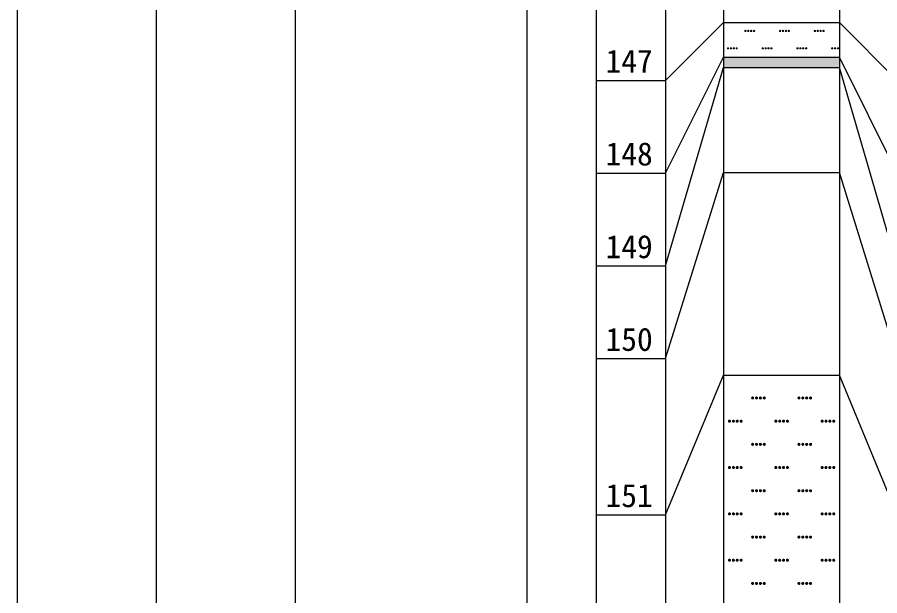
# Model space of a CAD drawing. Header units: inches. Extents: x -27 to 109, y -598 to 26.
# Drawn here: x 5.88 to 20.78, y -527.52 to -517.54 of the extents above; entities that cross this region are included whole.
import ezdxf

# ---------------------------------------------------------------- set-up
doc = ezdxf.new("R2010")
doc.units = ezdxf.units.IN
doc.header["$MEASUREMENT"] = 0
doc.layers.get('0').update_dxf_attribs({"lineweight": 0})
doc.styles.add('宋体', font='')
doc.styles.get('宋体').set_extended_font_data('宋体')

# ---------------------------------------------------------------- blocks, each defined once
blk = doc.blocks.new('lr_block_121')
at = {"true_color": 0x000000}
for points in [[(18.478267, -517.77665), (18.478967, -517.77145), (18.478267, -517.76625), (18.476267, -517.76145), (18.473067, -517.75735), (18.468967, -517.75415), (18.464167, -517.75215), (18.458967, -517.75145), (18.453767, -517.75215), (18.448967, -517.75415), (18.444867, -517.75735), (18.441667, -517.76145), (18.439667, -517.76625), (18.438967, -517.77145), (18.439667, -517.77665), (18.441667, -517.78145), (18.444867, -517.78555), (18.448967, -517.78875), (18.453767, -517.79075), (18.458967, -517.79145), (18.464167, -517.79075), (18.468967, -517.78875), (18.473067, -517.78555), (18.476267, -517.78145)], [(18.528267, -517.77665), (18.528967, -517.77145), (18.528267, -517.76625), (18.526267, -517.76145), (18.523067, -517.75735), (18.518967, -517.75415), (18.514167, -517.75215), (18.508967, -517.75145), (18.503767, -517.75215), (18.498967, -517.75415), (18.494867, -517.75735), (18.491667, -517.76145), (18.489667, -517.76625), (18.488967, -517.77145), (18.489667, -517.77665), (18.491667, -517.78145), (18.494867, -517.78555), (18.498967, -517.78875), (18.503767, -517.79075), (18.508967, -517.79145), (18.514167, -517.79075), (18.518967, -517.78875), (18.523067, -517.78555), (18.526267, -517.78145)], [(18.578267, -517.77665), (18.578967, -517.77145), (18.578267, -517.76625), (18.576267, -517.76145), (18.573067, -517.75735), (18.568967, -517.75415), (18.564167, -517.75215), (18.558967, -517.75145), (18.553767, -517.75215), (18.548967, -517.75415), (18.544867, -517.75735), (18.541667, -517.76145), (18.539667, -517.76625), (18.538967, -517.77145), (18.539667, -517.77665), (18.541667, -517.78145), (18.544867, -517.78555), (18.548967, -517.78875), (18.553767, -517.79075), (18.558967, -517.79145), (18.564167, -517.79075), (18.568967, -517.78875), (18.573067, -517.78555), (18.576267, -517.78145)], [(18.628267, -517.77665), (18.628967, -517.77145), (18.628267, -517.76625), (18.626267, -517.76145), (18.623067, -517.75735), (18.618967, -517.75415), (18.614167, -517.75215), (18.608967, -517.75145), (18.603767, -517.75215), (18.598967, -517.75415), (18.594867, -517.75735), (18.591667, -517.76145), (18.589667, -517.76625), (18.588967, -517.77145), (18.589667, -517.77665), (18.591667, -517.78145), (18.594867, -517.78555), (18.598967, -517.78875), (18.603767, -517.79075), (18.608967, -517.79145), (18.614167, -517.79075), (18.618967, -517.78875), (18.623067, -517.78555), (18.626267, -517.78145)], [(19.078267, -517.77665), (19.078967, -517.77145), (19.078267, -517.76625), (19.076267, -517.76145), (19.073067, -517.75735), (19.068967, -517.75415), (19.064167, -517.75215), (19.058967, -517.75145), (19.053767, -517.75215), (19.048967, -517.75415), (19.044867, -517.75735), (19.041667, -517.76145), (19.039667, -517.76625), (19.038967, -517.77145), (19.039667, -517.77665), (19.041667, -517.78145), (19.044867, -517.78555), (19.048967, -517.78875), (19.053767, -517.79075), (19.058967, -517.79145), (19.064167, -517.79075), (19.068967, -517.78875), (19.073067, -517.78555), (19.076267, -517.78145)], [(19.128267, -517.77665), (19.128967, -517.77145), (19.128267, -517.76625), (19.126267, -517.76145), (19.123067, -517.75735), (19.118967, -517.75415), (19.114167, -517.75215), (19.108967, -517.75145), (19.103767, -517.75215), (19.098967, -517.75415), (19.094867, -517.75735), (19.091667, -517.76145), (19.089667, -517.76625), (19.088967, -517.77145), (19.089667, -517.77665), (19.091667, -517.78145), (19.094867, -517.78555), (19.098967, -517.78875), (19.103767, -517.79075), (19.108967, -517.79145), (19.114167, -517.79075), (19.118967, -517.78875), (19.123067, -517.78555), (19.126267, -517.78145)], [(19.178267, -517.77665), (19.178967, -517.77145), (19.178267, -517.76625), (19.176267, -517.76145), (19.173067, -517.75735), (19.168967, -517.75415), (19.164167, -517.75215), (19.158967, -517.75145), (19.153767, -517.75215), (19.148967, -517.75415), (19.144867, -517.75735), (19.141667, -517.76145), (19.139667, -517.76625), (19.138967, -517.77145), (19.139667, -517.77665), (19.141667, -517.78145), (19.144867, -517.78555), (19.148967, -517.78875), (19.153767, -517.79075), (19.158967, -517.79145), (19.164167, -517.79075), (19.168967, -517.78875), (19.173067, -517.78555), (19.176267, -517.78145)], [(19.228267, -517.77665), (19.228967, -517.77145), (19.228267, -517.76625), (19.226267, -517.76145), (19.223067, -517.75735), (19.218967, -517.75415), (19.214167, -517.75215), (19.208967, -517.75145), (19.203767, -517.75215), (19.198967, -517.75415), (19.194867, -517.75735), (19.191667, -517.76145), (19.189667, -517.76625), (19.188967, -517.77145), (19.189667, -517.77665), (19.191667, -517.78145), (19.194867, -517.78555), (19.198967, -517.78875), (19.203767, -517.79075), (19.208967, -517.79145), (19.214167, -517.79075), (19.218967, -517.78875), (19.223067, -517.78555), (19.226267, -517.78145)], [(19.678267, -517.77665), (19.678967, -517.77145), (19.678267, -517.76625), (19.676267, -517.76145), (19.673067, -517.75735), (19.668967, -517.75415), (19.664167, -517.75215), (19.658967, -517.75145), (19.653767, -517.75215), (19.648967, -517.75415), (19.644867, -517.75735), (19.641667, -517.76145), (19.639667, -517.76625), (19.638967, -517.77145), (19.639667, -517.77665), (19.641667, -517.78145), (19.644867, -517.78555), (19.648967, -517.78875), (19.653767, -517.79075), (19.658967, -517.79145), (19.664167, -517.79075), (19.668967, -517.78875), (19.673067, -517.78555), (19.676267, -517.78145)], [(19.728267, -517.77665), (19.728967, -517.77145), (19.728267, -517.76625), (19.726267, -517.76145), (19.723067, -517.75735), (19.718967, -517.75415), (19.714167, -517.75215), (19.708967, -517.75145), (19.703767, -517.75215), (19.698967, -517.75415), (19.694867, -517.75735), (19.691667, -517.76145), (19.689667, -517.76625), (19.688967, -517.77145), (19.689667, -517.77665), (19.691667, -517.78145), (19.694867, -517.78555), (19.698967, -517.78875), (19.703767, -517.79075), (19.708967, -517.79145), (19.714167, -517.79075), (19.718967, -517.78875), (19.723067, -517.78555), (19.726267, -517.78145)], [(19.778267, -517.77665), (19.778967, -517.77145), (19.778267, -517.76625), (19.776267, -517.76145), (19.773067, -517.75735), (19.768967, -517.75415), (19.764167, -517.75215), (19.758967, -517.75145), (19.753767, -517.75215), (19.748967, -517.75415), (19.744867, -517.75735), (19.741667, -517.76145), (19.739667, -517.76625), (19.738967, -517.77145), (19.739667, -517.77665), (19.741667, -517.78145), (19.744867, -517.78555), (19.748967, -517.78875), (19.753767, -517.79075), (19.758967, -517.79145), (19.764167, -517.79075), (19.768967, -517.78875), (19.773067, -517.78555), (19.776267, -517.78145)], [(19.828267, -517.77665), (19.828967, -517.77145), (19.828267, -517.76625), (19.826267, -517.76145), (19.823067, -517.75735), (19.818967, -517.75415), (19.814167, -517.75215), (19.808967, -517.75145), (19.803767, -517.75215), (19.798967, -517.75415), (19.794867, -517.75735), (19.791667, -517.76145), (19.789667, -517.76625), (19.788967, -517.77145), (19.789667, -517.77665), (19.791667, -517.78145), (19.794867, -517.78555), (19.798967, -517.78875), (19.803767, -517.79075), (19.808967, -517.79145), (19.814167, -517.79075), (19.818967, -517.78875), (19.823067, -517.78555), (19.826267, -517.78145)], [(18.178267, -518.07665), (18.178967, -518.07145), (18.178267, -518.06625), (18.176267, -518.06145), (18.173067, -518.05735), (18.168967, -518.05415), (18.164167, -518.05215), (18.158967, -518.05145), (18.153767, -518.05215), (18.148967, -518.05415), (18.144867, -518.05735), (18.141667, -518.06145), (18.139667, -518.06625), (18.138967, -518.07145), (18.139667, -518.07665), (18.141667, -518.08145), (18.144867, -518.08555), (18.148967, -518.08875), (18.153767, -518.09075), (18.158967, -518.09145), (18.164167, -518.09075), (18.168967, -518.08875), (18.173067, -518.08555), (18.176267, -518.08145)], [(18.228267, -518.07665), (18.228967, -518.07145), (18.228267, -518.06625), (18.226267, -518.06145), (18.223067, -518.05735), (18.218967, -518.05415), (18.214167, -518.05215), (18.208967, -518.05145), (18.203767, -518.05215), (18.198967, -518.05415), (18.194867, -518.05735), (18.191667, -518.06145), (18.189667, -518.06625), (18.188967, -518.07145), (18.189667, -518.07665), (18.191667, -518.08145), (18.194867, -518.08555), (18.198967, -518.08875), (18.203767, -518.09075), (18.208967, -518.09145), (18.214167, -518.09075), (18.218967, -518.08875), (18.223067, -518.08555), (18.226267, -518.08145)], [(18.278267, -518.07665), (18.278967, -518.07145), (18.278267, -518.06625), (18.276267, -518.06145), (18.273067, -518.05735), (18.268967, -518.05415), (18.264167, -518.05215), (18.258967, -518.05145), (18.253767, -518.05215), (18.248967, -518.05415), (18.244867, -518.05735), (18.241667, -518.06145), (18.239667, -518.06625), (18.238967, -518.07145), (18.239667, -518.07665), (18.241667, -518.08145), (18.244867, -518.08555), (18.248967, -518.08875), (18.253767, -518.09075), (18.258967, -518.09145), (18.264167, -518.09075), (18.268967, -518.08875), (18.273067, -518.08555), (18.276267, -518.08145)], [(18.328267, -518.07665), (18.328967, -518.07145), (18.328267, -518.06625), (18.326267, -518.06145), (18.323067, -518.05735), (18.318967, -518.05415), (18.314167, -518.05215), (18.308967, -518.05145), (18.303767, -518.05215), (18.298967, -518.05415), (18.294867, -518.05735), (18.291667, -518.06145), (18.289667, -518.06625), (18.288967, -518.07145), (18.289667, -518.07665), (18.291667, -518.08145), (18.294867, -518.08555), (18.298967, -518.08875), (18.303767, -518.09075), (18.308967, -518.09145), (18.314167, -518.09075), (18.318967, -518.08875), (18.323067, -518.08555), (18.326267, -518.08145)], [(18.778267, -518.07665), (18.778967, -518.07145), (18.778267, -518.06625), (18.776267, -518.06145), (18.773067, -518.05735), (18.768967, -518.05415), (18.764167, -518.05215), (18.758967, -518.05145), (18.753767, -518.05215), (18.748967, -518.05415), (18.744867, -518.05735), (18.741667, -518.06145), (18.739667, -518.06625), (18.738967, -518.07145), (18.739667, -518.07665), (18.741667, -518.08145), (18.744867, -518.08555), (18.748967, -518.08875), (18.753767, -518.09075), (18.758967, -518.09145), (18.764167, -518.09075), (18.768967, -518.08875), (18.773067, -518.08555), (18.776267, -518.08145)], [(18.828267, -518.07665), (18.828967, -518.07145), (18.828267, -518.06625), (18.826267, -518.06145), (18.823067, -518.05735), (18.818967, -518.05415), (18.814167, -518.05215), (18.808967, -518.05145), (18.803767, -518.05215), (18.798967, -518.05415), (18.794867, -518.05735), (18.791667, -518.06145), (18.789667, -518.06625), (18.788967, -518.07145), (18.789667, -518.07665), (18.791667, -518.08145), (18.794867, -518.08555), (18.798967, -518.08875), (18.803767, -518.09075), (18.808967, -518.09145), (18.814167, -518.09075), (18.818967, -518.08875), (18.823067, -518.08555), (18.826267, -518.08145)], [(18.878267, -518.07665), (18.878967, -518.07145), (18.878267, -518.06625), (18.876267, -518.06145), (18.873067, -518.05735), (18.868967, -518.05415), (18.864167, -518.05215), (18.858967, -518.05145), (18.853767, -518.05215), (18.848967, -518.05415), (18.844867, -518.05735), (18.841667, -518.06145), (18.839667, -518.06625), (18.838967, -518.07145), (18.839667, -518.07665), (18.841667, -518.08145), (18.844867, -518.08555), (18.848967, -518.08875), (18.853767, -518.09075), (18.858967, -518.09145), (18.864167, -518.09075), (18.868967, -518.08875), (18.873067, -518.08555), (18.876267, -518.08145)], [(18.928267, -518.07665), (18.928967, -518.07145), (18.928267, -518.06625), (18.926267, -518.06145), (18.923067, -518.05735), (18.918967, -518.05415), (18.914167, -518.05215), (18.908967, -518.05145), (18.903767, -518.05215), (18.898967, -518.05415), (18.894867, -518.05735), (18.891667, -518.06145), (18.889667, -518.06625), (18.888967, -518.07145), (18.889667, -518.07665), (18.891667, -518.08145), (18.894867, -518.08555), (18.898967, -518.08875), (18.903767, -518.09075), (18.908967, -518.09145), (18.914167, -518.09075), (18.918967, -518.08875), (18.923067, -518.08555), (18.926267, -518.08145)], [(19.378267, -518.07665), (19.378967, -518.07145), (19.378267, -518.06625), (19.376267, -518.06145), (19.373067, -518.05735), (19.368967, -518.05415), (19.364167, -518.05215), (19.358967, -518.05145), (19.353767, -518.05215), (19.348967, -518.05415), (19.344867, -518.05735), (19.341667, -518.06145), (19.339667, -518.06625), (19.338967, -518.07145), (19.339667, -518.07665), (19.341667, -518.08145), (19.344867, -518.08555), (19.348967, -518.08875), (19.353767, -518.09075), (19.358967, -518.09145), (19.364167, -518.09075), (19.368967, -518.08875), (19.373067, -518.08555), (19.376267, -518.08145)], [(19.428267, -518.07665), (19.428967, -518.07145), (19.428267, -518.06625), (19.426267, -518.06145), (19.423067, -518.05735), (19.418967, -518.05415), (19.414167, -518.05215), (19.408967, -518.05145), (19.403767, -518.05215), (19.398967, -518.05415), (19.394867, -518.05735), (19.391667, -518.06145), (19.389667, -518.06625), (19.388967, -518.07145), (19.389667, -518.07665), (19.391667, -518.08145), (19.394867, -518.08555), (19.398967, -518.08875), (19.403767, -518.09075), (19.408967, -518.09145), (19.414167, -518.09075), (19.418967, -518.08875), (19.423067, -518.08555), (19.426267, -518.08145)], [(19.478267, -518.07665), (19.478967, -518.07145), (19.478267, -518.06625), (19.476267, -518.06145), (19.473067, -518.05735), (19.468967, -518.05415), (19.464167, -518.05215), (19.458967, -518.05145), (19.453767, -518.05215), (19.448967, -518.05415), (19.444867, -518.05735), (19.441667, -518.06145), (19.439667, -518.06625), (19.438967, -518.07145), (19.439667, -518.07665), (19.441667, -518.08145), (19.444867, -518.08555), (19.448967, -518.08875), (19.453767, -518.09075), (19.458967, -518.09145), (19.464167, -518.09075), (19.468967, -518.08875), (19.473067, -518.08555), (19.476267, -518.08145)], [(19.528267, -518.07665), (19.528967, -518.07145), (19.528267, -518.06625), (19.526267, -518.06145), (19.523067, -518.05735), (19.518967, -518.05415), (19.514167, -518.05215), (19.508967, -518.05145), (19.503767, -518.05215), (19.498967, -518.05415), (19.494867, -518.05735), (19.491667, -518.06145), (19.489667, -518.06625), (19.488967, -518.07145), (19.489667, -518.07665), (19.491667, -518.08145), (19.494867, -518.08555), (19.498967, -518.08875), (19.503767, -518.09075), (19.508967, -518.09145), (19.514167, -518.09075), (19.518967, -518.08875), (19.523067, -518.08555), (19.526267, -518.08145)], [(19.978267, -518.07665), (19.978967, -518.07145), (19.978267, -518.06625), (19.976267, -518.06145), (19.973067, -518.05735), (19.968967, -518.05415), (19.964167, -518.05215), (19.958967, -518.05145), (19.953767, -518.05215), (19.948967, -518.05415), (19.944867, -518.05735), (19.941667, -518.06145), (19.939667, -518.06625), (19.938967, -518.07145), (19.939667, -518.07665), (19.941667, -518.08145), (19.944867, -518.08555), (19.948967, -518.08875), (19.953767, -518.09075), (19.958967, -518.09145), (19.964167, -518.09075), (19.968967, -518.08875), (19.973067, -518.08555), (19.976267, -518.08145)], [(20.028267, -518.07665), (20.028967, -518.07145), (20.028267, -518.06625), (20.026267, -518.06145), (20.023067, -518.05735), (20.018967, -518.05415), (20.014167, -518.05215), (20.008967, -518.05145), (20.003767, -518.05215), (19.998967, -518.05415), (19.994867, -518.05735), (19.991667, -518.06145), (19.989667, -518.06625), (19.988967, -518.07145), (19.989667, -518.07665), (19.991667, -518.08145), (19.994867, -518.08555), (19.998967, -518.08875), (20.003767, -518.09075), (20.008967, -518.09145), (20.014167, -518.09075), (20.018967, -518.08875), (20.023067, -518.08555), (20.026267, -518.08145)], [(20.078267, -518.07665), (20.078967, -518.07145), (20.078267, -518.06625), (20.076267, -518.06145), (20.073067, -518.05735), (20.068967, -518.05415), (20.064167, -518.05215), (20.058967, -518.05145), (20.053767, -518.05215), (20.048967, -518.05415), (20.044867, -518.05735), (20.041667, -518.06145), (20.039667, -518.06625), (20.038967, -518.07145), (20.039667, -518.07665), (20.041667, -518.08145), (20.044867, -518.08555), (20.048967, -518.08875), (20.053767, -518.09075), (20.058967, -518.09145), (20.064167, -518.09075), (20.068967, -518.08875), (20.073067, -518.08555), (20.076267, -518.08145)]]:
    blk.add_hatch(color=18, dxfattribs=at).paths.add_polyline_path(points, flags=17)
blk = doc.blocks.new('lr_block_122')
at = {"true_color": 0x000000}
for points in [[(18.61, -524.113), (18.611, -524.106), (18.61, -524.099), (18.608, -524.092), (18.604, -524.087), (18.598, -524.083), (18.592, -524.08), (18.585, -524.079), (18.578, -524.08), (18.571, -524.083), (18.566, -524.087), (18.562, -524.092), (18.559, -524.099), (18.558, -524.106), (18.559, -524.113), (18.562, -524.119), (18.566, -524.124), (18.571, -524.129), (18.578, -524.131), (18.585, -524.132), (18.592, -524.131), (18.598, -524.129), (18.604, -524.124), (18.608, -524.119)], [(18.677, -524.113), (18.678, -524.106), (18.677, -524.099), (18.674, -524.092), (18.67, -524.087), (18.665, -524.083), (18.658, -524.08), (18.651, -524.079), (18.644, -524.08), (18.638, -524.083), (18.633, -524.087), (18.628, -524.092), (18.626, -524.099), (18.625, -524.106), (18.626, -524.113), (18.628, -524.119), (18.633, -524.124), (18.638, -524.129), (18.644, -524.131), (18.651, -524.132), (18.658, -524.131), (18.665, -524.129), (18.67, -524.124), (18.674, -524.119)], [(18.744, -524.113), (18.745, -524.106), (18.744, -524.099), (18.741, -524.092), (18.737, -524.087), (18.731, -524.083), (18.725, -524.08), (18.718, -524.079), (18.711, -524.08), (18.705, -524.083), (18.699, -524.087), (18.695, -524.092), (18.692, -524.099), (18.691, -524.106), (18.692, -524.113), (18.695, -524.119), (18.699, -524.124), (18.705, -524.129), (18.711, -524.131), (18.718, -524.132), (18.725, -524.131), (18.731, -524.129), (18.737, -524.124), (18.741, -524.119)], [(18.81, -524.113), (18.811, -524.106), (18.81, -524.099), (18.808, -524.092), (18.804, -524.087), (18.798, -524.083), (18.792, -524.08), (18.785, -524.079), (18.778, -524.08), (18.771, -524.083), (18.766, -524.087), (18.762, -524.092), (18.759, -524.099), (18.758, -524.106), (18.759, -524.113), (18.762, -524.119), (18.766, -524.124), (18.771, -524.129), (18.778, -524.131), (18.785, -524.132), (18.792, -524.131), (18.798, -524.129), (18.804, -524.124), (18.808, -524.119)], [(19.41, -524.113), (19.411, -524.106), (19.41, -524.099), (19.408, -524.092), (19.404, -524.087), (19.398, -524.083), (19.392, -524.08), (19.385, -524.079), (19.378, -524.08), (19.371, -524.083), (19.366, -524.087), (19.362, -524.092), (19.359, -524.099), (19.358, -524.106), (19.359, -524.113), (19.362, -524.119), (19.366, -524.124), (19.371, -524.129), (19.378, -524.131), (19.385, -524.132), (19.392, -524.131), (19.398, -524.129), (19.404, -524.124), (19.408, -524.119)], [(19.477, -524.113), (19.478, -524.106), (19.477, -524.099), (19.474, -524.092), (19.47, -524.087), (19.465, -524.083), (19.458, -524.08), (19.451, -524.079), (19.444, -524.08), (19.438, -524.083), (19.433, -524.087), (19.428, -524.092), (19.426, -524.099), (19.425, -524.106), (19.426, -524.113), (19.428, -524.119), (19.433, -524.124), (19.438, -524.129), (19.444, -524.131), (19.451, -524.132), (19.458, -524.131), (19.465, -524.129), (19.47, -524.124), (19.474, -524.119)], [(19.544, -524.113), (19.545, -524.106), (19.544, -524.099), (19.541, -524.092), (19.537, -524.087), (19.531, -524.083), (19.525, -524.08), (19.518, -524.079), (19.511, -524.08), (19.505, -524.083), (19.499, -524.087), (19.495, -524.092), (19.492, -524.099), (19.491, -524.106), (19.492, -524.113), (19.495, -524.119), (19.499, -524.124), (19.505, -524.129), (19.511, -524.131), (19.518, -524.132), (19.525, -524.131), (19.531, -524.129), (19.537, -524.124), (19.541, -524.119)], [(19.61, -524.113), (19.611, -524.106), (19.61, -524.099), (19.608, -524.092), (19.604, -524.087), (19.598, -524.083), (19.592, -524.08), (19.585, -524.079), (19.578, -524.08), (19.571, -524.083), (19.566, -524.087), (19.562, -524.092), (19.559, -524.099), (19.558, -524.106), (19.559, -524.113), (19.562, -524.119), (19.566, -524.124), (19.571, -524.129), (19.578, -524.131), (19.585, -524.132), (19.592, -524.131), (19.598, -524.129), (19.604, -524.124), (19.608, -524.119)], [(18.21, -524.513), (18.211, -524.506), (18.21, -524.499), (18.208, -524.492), (18.204, -524.487), (18.198, -524.483), (18.192, -524.48), (18.185, -524.479), (18.178, -524.48), (18.171, -524.483), (18.166, -524.487), (18.162, -524.492), (18.159, -524.499), (18.158, -524.506), (18.159, -524.513), (18.162, -524.519), (18.166, -524.524), (18.171, -524.529), (18.178, -524.531), (18.185, -524.532), (18.192, -524.531), (18.198, -524.529), (18.204, -524.524), (18.208, -524.519)], [(18.277, -524.513), (18.278, -524.506), (18.277, -524.499), (18.274, -524.492), (18.27, -524.487), (18.265, -524.483), (18.258, -524.48), (18.251, -524.479), (18.244, -524.48), (18.238, -524.483), (18.233, -524.487), (18.228, -524.492), (18.226, -524.499), (18.225, -524.506), (18.226, -524.513), (18.228, -524.519), (18.233, -524.524), (18.238, -524.529), (18.244, -524.531), (18.251, -524.532), (18.258, -524.531), (18.265, -524.529), (18.27, -524.524), (18.274, -524.519)], [(18.344, -524.513), (18.345, -524.506), (18.344, -524.499), (18.341, -524.492), (18.337, -524.487), (18.331, -524.483), (18.325, -524.48), (18.318, -524.479), (18.311, -524.48), (18.305, -524.483), (18.299, -524.487), (18.295, -524.492), (18.292, -524.499), (18.291, -524.506), (18.292, -524.513), (18.295, -524.519), (18.299, -524.524), (18.305, -524.529), (18.311, -524.531), (18.318, -524.532), (18.325, -524.531), (18.331, -524.529), (18.337, -524.524), (18.341, -524.519)], [(18.41, -524.513), (18.411, -524.506), (18.41, -524.499), (18.408, -524.492), (18.404, -524.487), (18.398, -524.483), (18.392, -524.48), (18.385, -524.479), (18.378, -524.48), (18.371, -524.483), (18.366, -524.487), (18.362, -524.492), (18.359, -524.499), (18.358, -524.506), (18.359, -524.513), (18.362, -524.519), (18.366, -524.524), (18.371, -524.529), (18.378, -524.531), (18.385, -524.532), (18.392, -524.531), (18.398, -524.529), (18.404, -524.524), (18.408, -524.519)], [(19.01, -524.513), (19.011, -524.506), (19.01, -524.499), (19.008, -524.492), (19.004, -524.487), (18.998, -524.483), (18.992, -524.48), (18.985, -524.479), (18.978, -524.48), (18.971, -524.483), (18.966, -524.487), (18.962, -524.492), (18.959, -524.499), (18.958, -524.506), (18.959, -524.513), (18.962, -524.519), (18.966, -524.524), (18.971, -524.529), (18.978, -524.531), (18.985, -524.532), (18.992, -524.531), (18.998, -524.529), (19.004, -524.524), (19.008, -524.519)], [(19.077, -524.513), (19.078, -524.506), (19.077, -524.499), (19.074, -524.492), (19.07, -524.487), (19.065, -524.483), (19.058, -524.48), (19.051, -524.479), (19.044, -524.48), (19.038, -524.483), (19.033, -524.487), (19.028, -524.492), (19.026, -524.499), (19.025, -524.506), (19.026, -524.513), (19.028, -524.519), (19.033, -524.524), (19.038, -524.529), (19.044, -524.531), (19.051, -524.532), (19.058, -524.531), (19.065, -524.529), (19.07, -524.524), (19.074, -524.519)], [(19.144, -524.513), (19.145, -524.506), (19.144, -524.499), (19.141, -524.492), (19.137, -524.487), (19.131, -524.483), (19.125, -524.48), (19.118, -524.479), (19.111, -524.48), (19.105, -524.483), (19.099, -524.487), (19.095, -524.492), (19.092, -524.499), (19.091, -524.506), (19.092, -524.513), (19.095, -524.519), (19.099, -524.524), (19.105, -524.529), (19.111, -524.531), (19.118, -524.532), (19.125, -524.531), (19.131, -524.529), (19.137, -524.524), (19.141, -524.519)], [(19.21, -524.513), (19.211, -524.506), (19.21, -524.499), (19.208, -524.492), (19.204, -524.487), (19.198, -524.483), (19.192, -524.48), (19.185, -524.479), (19.178, -524.48), (19.171, -524.483), (19.166, -524.487), (19.162, -524.492), (19.159, -524.499), (19.158, -524.506), (19.159, -524.513), (19.162, -524.519), (19.166, -524.524), (19.171, -524.529), (19.178, -524.531), (19.185, -524.532), (19.192, -524.531), (19.198, -524.529), (19.204, -524.524), (19.208, -524.519)], [(19.81, -524.513), (19.811, -524.506), (19.81, -524.499), (19.808, -524.492), (19.804, -524.487), (19.798, -524.483), (19.792, -524.48), (19.785, -524.479), (19.778, -524.48), (19.771, -524.483), (19.766, -524.487), (19.762, -524.492), (19.759, -524.499), (19.758, -524.506), (19.759, -524.513), (19.762, -524.519), (19.766, -524.524), (19.771, -524.529), (19.778, -524.531), (19.785, -524.532), (19.792, -524.531), (19.798, -524.529), (19.804, -524.524), (19.808, -524.519)], [(19.877, -524.513), (19.878, -524.506), (19.877, -524.499), (19.874, -524.492), (19.87, -524.487), (19.865, -524.483), (19.858, -524.48), (19.851, -524.479), (19.844, -524.48), (19.838, -524.483), (19.833, -524.487), (19.828, -524.492), (19.826, -524.499), (19.825, -524.506), (19.826, -524.513), (19.828, -524.519), (19.833, -524.524), (19.838, -524.529), (19.844, -524.531), (19.851, -524.532), (19.858, -524.531), (19.865, -524.529), (19.87, -524.524), (19.874, -524.519)], [(19.944, -524.513), (19.945, -524.506), (19.944, -524.499), (19.941, -524.492), (19.937, -524.487), (19.931, -524.483), (19.925, -524.48), (19.918, -524.479), (19.911, -524.48), (19.905, -524.483), (19.899, -524.487), (19.895, -524.492), (19.892, -524.499), (19.891, -524.506), (19.892, -524.513), (19.895, -524.519), (19.899, -524.524), (19.905, -524.529), (19.911, -524.531), (19.918, -524.532), (19.925, -524.531), (19.931, -524.529), (19.937, -524.524), (19.941, -524.519)], [(20.01, -524.513), (20.011, -524.506), (20.01, -524.499), (20.008, -524.492), (20.004, -524.487), (19.998, -524.483), (19.992, -524.48), (19.985, -524.479), (19.978, -524.48), (19.971, -524.483), (19.966, -524.487), (19.962, -524.492), (19.959, -524.499), (19.958, -524.506), (19.959, -524.513), (19.962, -524.519), (19.966, -524.524), (19.971, -524.529), (19.978, -524.531), (19.985, -524.532), (19.992, -524.531), (19.998, -524.529), (20.004, -524.524), (20.008, -524.519)], [(18.61, -524.913), (18.611, -524.906), (18.61, -524.899), (18.608, -524.892), (18.604, -524.887), (18.598, -524.883), (18.592, -524.88), (18.585, -524.879), (18.578, -524.88), (18.571, -524.883), (18.566, -524.887), (18.562, -524.892), (18.559, -524.899), (18.558, -524.906), (18.559, -524.913), (18.562, -524.919), (18.566, -524.924), (18.571, -524.929), (18.578, -524.931), (18.585, -524.932), (18.592, -524.931), (18.598, -524.929), (18.604, -524.924), (18.608, -524.919)], [(18.677, -524.913), (18.678, -524.906), (18.677, -524.899), (18.674, -524.892), (18.67, -524.887), (18.665, -524.883), (18.658, -524.88), (18.651, -524.879), (18.644, -524.88), (18.638, -524.883), (18.633, -524.887), (18.628, -524.892), (18.626, -524.899), (18.625, -524.906), (18.626, -524.913), (18.628, -524.919), (18.633, -524.924), (18.638, -524.929), (18.644, -524.931), (18.651, -524.932), (18.658, -524.931), (18.665, -524.929), (18.67, -524.924), (18.674, -524.919)], [(18.744, -524.913), (18.745, -524.906), (18.744, -524.899), (18.741, -524.892), (18.737, -524.887), (18.731, -524.883), (18.725, -524.88), (18.718, -524.879), (18.711, -524.88), (18.705, -524.883), (18.699, -524.887), (18.695, -524.892), (18.692, -524.899), (18.691, -524.906), (18.692, -524.913), (18.695, -524.919), (18.699, -524.924), (18.705, -524.929), (18.711, -524.931), (18.718, -524.932), (18.725, -524.931), (18.731, -524.929), (18.737, -524.924), (18.741, -524.919)], [(18.81, -524.913), (18.811, -524.906), (18.81, -524.899), (18.808, -524.892), (18.804, -524.887), (18.798, -524.883), (18.792, -524.88), (18.785, -524.879), (18.778, -524.88), (18.771, -524.883), (18.766, -524.887), (18.762, -524.892), (18.759, -524.899), (18.758, -524.906), (18.759, -524.913), (18.762, -524.919), (18.766, -524.924), (18.771, -524.929), (18.778, -524.931), (18.785, -524.932), (18.792, -524.931), (18.798, -524.929), (18.804, -524.924), (18.808, -524.919)], [(19.41, -524.913), (19.411, -524.906), (19.41, -524.899), (19.408, -524.892), (19.404, -524.887), (19.398, -524.883), (19.392, -524.88), (19.385, -524.879), (19.378, -524.88), (19.371, -524.883), (19.366, -524.887), (19.362, -524.892), (19.359, -524.899), (19.358, -524.906), (19.359, -524.913), (19.362, -524.919), (19.366, -524.924), (19.371, -524.929), (19.378, -524.931), (19.385, -524.932), (19.392, -524.931), (19.398, -524.929), (19.404, -524.924), (19.408, -524.919)], [(19.477, -524.913), (19.478, -524.906), (19.477, -524.899), (19.474, -524.892), (19.47, -524.887), (19.465, -524.883), (19.458, -524.88), (19.451, -524.879), (19.444, -524.88), (19.438, -524.883), (19.433, -524.887), (19.428, -524.892), (19.426, -524.899), (19.425, -524.906), (19.426, -524.913), (19.428, -524.919), (19.433, -524.924), (19.438, -524.929), (19.444, -524.931), (19.451, -524.932), (19.458, -524.931), (19.465, -524.929), (19.47, -524.924), (19.474, -524.919)], [(19.544, -524.913), (19.545, -524.906), (19.544, -524.899), (19.541, -524.892), (19.537, -524.887), (19.531, -524.883), (19.525, -524.88), (19.518, -524.879), (19.511, -524.88), (19.505, -524.883), (19.499, -524.887), (19.495, -524.892), (19.492, -524.899), (19.491, -524.906), (19.492, -524.913), (19.495, -524.919), (19.499, -524.924), (19.505, -524.929), (19.511, -524.931), (19.518, -524.932), (19.525, -524.931), (19.531, -524.929), (19.537, -524.924), (19.541, -524.919)], [(19.61, -524.913), (19.611, -524.906), (19.61, -524.899), (19.608, -524.892), (19.604, -524.887), (19.598, -524.883), (19.592, -524.88), (19.585, -524.879), (19.578, -524.88), (19.571, -524.883), (19.566, -524.887), (19.562, -524.892), (19.559, -524.899), (19.558, -524.906), (19.559, -524.913), (19.562, -524.919), (19.566, -524.924), (19.571, -524.929), (19.578, -524.931), (19.585, -524.932), (19.592, -524.931), (19.598, -524.929), (19.604, -524.924), (19.608, -524.919)], [(18.21, -525.313), (18.211, -525.306), (18.21, -525.299), (18.208, -525.292), (18.204, -525.287), (18.198, -525.283), (18.192, -525.28), (18.185, -525.279), (18.178, -525.28), (18.171, -525.283), (18.166, -525.287), (18.162, -525.292), (18.159, -525.299), (18.158, -525.306), (18.159, -525.313), (18.162, -525.319), (18.166, -525.324), (18.171, -525.329), (18.178, -525.331), (18.185, -525.332), (18.192, -525.331), (18.198, -525.329), (18.204, -525.324), (18.208, -525.319)], [(18.277, -525.313), (18.278, -525.306), (18.277, -525.299), (18.274, -525.292), (18.27, -525.287), (18.265, -525.283), (18.258, -525.28), (18.251, -525.279), (18.244, -525.28), (18.238, -525.283), (18.233, -525.287), (18.228, -525.292), (18.226, -525.299), (18.225, -525.306), (18.226, -525.313), (18.228, -525.319), (18.233, -525.324), (18.238, -525.329), (18.244, -525.331), (18.251, -525.332), (18.258, -525.331), (18.265, -525.329), (18.27, -525.324), (18.274, -525.319)], [(18.344, -525.313), (18.345, -525.306), (18.344, -525.299), (18.341, -525.292), (18.337, -525.287), (18.331, -525.283), (18.325, -525.28), (18.318, -525.279), (18.311, -525.28), (18.305, -525.283), (18.299, -525.287), (18.295, -525.292), (18.292, -525.299), (18.291, -525.306), (18.292, -525.313), (18.295, -525.319), (18.299, -525.324), (18.305, -525.329), (18.311, -525.331), (18.318, -525.332), (18.325, -525.331), (18.331, -525.329), (18.337, -525.324), (18.341, -525.319)], [(18.41, -525.313), (18.411, -525.306), (18.41, -525.299), (18.408, -525.292), (18.404, -525.287), (18.398, -525.283), (18.392, -525.28), (18.385, -525.279), (18.378, -525.28), (18.371, -525.283), (18.366, -525.287), (18.362, -525.292), (18.359, -525.299), (18.358, -525.306), (18.359, -525.313), (18.362, -525.319), (18.366, -525.324), (18.371, -525.329), (18.378, -525.331), (18.385, -525.332), (18.392, -525.331), (18.398, -525.329), (18.404, -525.324), (18.408, -525.319)], [(19.01, -525.313), (19.011, -525.306), (19.01, -525.299), (19.008, -525.292), (19.004, -525.287), (18.998, -525.283), (18.992, -525.28), (18.985, -525.279), (18.978, -525.28), (18.971, -525.283), (18.966, -525.287), (18.962, -525.292), (18.959, -525.299), (18.958, -525.306), (18.959, -525.313), (18.962, -525.319), (18.966, -525.324), (18.971, -525.329), (18.978, -525.331), (18.985, -525.332), (18.992, -525.331), (18.998, -525.329), (19.004, -525.324), (19.008, -525.319)], [(19.077, -525.313), (19.078, -525.306), (19.077, -525.299), (19.074, -525.292), (19.07, -525.287), (19.065, -525.283), (19.058, -525.28), (19.051, -525.279), (19.044, -525.28), (19.038, -525.283), (19.033, -525.287), (19.028, -525.292), (19.026, -525.299), (19.025, -525.306), (19.026, -525.313), (19.028, -525.319), (19.033, -525.324), (19.038, -525.329), (19.044, -525.331), (19.051, -525.332), (19.058, -525.331), (19.065, -525.329), (19.07, -525.324), (19.074, -525.319)], [(19.144, -525.313), (19.145, -525.306), (19.144, -525.299), (19.141, -525.292), (19.137, -525.287), (19.131, -525.283), (19.125, -525.28), (19.118, -525.279), (19.111, -525.28), (19.105, -525.283), (19.099, -525.287), (19.095, -525.292), (19.092, -525.299), (19.091, -525.306), (19.092, -525.313), (19.095, -525.319), (19.099, -525.324), (19.105, -525.329), (19.111, -525.331), (19.118, -525.332), (19.125, -525.331), (19.131, -525.329), (19.137, -525.324), (19.141, -525.319)], [(19.21, -525.313), (19.211, -525.306), (19.21, -525.299), (19.208, -525.292), (19.204, -525.287), (19.198, -525.283), (19.192, -525.28), (19.185, -525.279), (19.178, -525.28), (19.171, -525.283), (19.166, -525.287), (19.162, -525.292), (19.159, -525.299), (19.158, -525.306), (19.159, -525.313), (19.162, -525.319), (19.166, -525.324), (19.171, -525.329), (19.178, -525.331), (19.185, -525.332), (19.192, -525.331), (19.198, -525.329), (19.204, -525.324), (19.208, -525.319)], [(19.81, -525.313), (19.811, -525.306), (19.81, -525.299), (19.808, -525.292), (19.804, -525.287), (19.798, -525.283), (19.792, -525.28), (19.785, -525.279), (19.778, -525.28), (19.771, -525.283), (19.766, -525.287), (19.762, -525.292), (19.759, -525.299), (19.758, -525.306), (19.759, -525.313), (19.762, -525.319), (19.766, -525.324), (19.771, -525.329), (19.778, -525.331), (19.785, -525.332), (19.792, -525.331), (19.798, -525.329), (19.804, -525.324), (19.808, -525.319)], [(19.877, -525.313), (19.878, -525.306), (19.877, -525.299), (19.874, -525.292), (19.87, -525.287), (19.865, -525.283), (19.858, -525.28), (19.851, -525.279), (19.844, -525.28), (19.838, -525.283), (19.833, -525.287), (19.828, -525.292), (19.826, -525.299), (19.825, -525.306), (19.826, -525.313), (19.828, -525.319), (19.833, -525.324), (19.838, -525.329), (19.844, -525.331), (19.851, -525.332), (19.858, -525.331), (19.865, -525.329), (19.87, -525.324), (19.874, -525.319)], [(19.944, -525.313), (19.945, -525.306), (19.944, -525.299), (19.941, -525.292), (19.937, -525.287), (19.931, -525.283), (19.925, -525.28), (19.918, -525.279), (19.911, -525.28), (19.905, -525.283), (19.899, -525.287), (19.895, -525.292), (19.892, -525.299), (19.891, -525.306), (19.892, -525.313), (19.895, -525.319), (19.899, -525.324), (19.905, -525.329), (19.911, -525.331), (19.918, -525.332), (19.925, -525.331), (19.931, -525.329), (19.937, -525.324), (19.941, -525.319)], [(20.01, -525.313), (20.011, -525.306), (20.01, -525.299), (20.008, -525.292), (20.004, -525.287), (19.998, -525.283), (19.992, -525.28), (19.985, -525.279), (19.978, -525.28), (19.971, -525.283), (19.966, -525.287), (19.962, -525.292), (19.959, -525.299), (19.958, -525.306), (19.959, -525.313), (19.962, -525.319), (19.966, -525.324), (19.971, -525.329), (19.978, -525.331), (19.985, -525.332), (19.992, -525.331), (19.998, -525.329), (20.004, -525.324), (20.008, -525.319)], [(18.61, -525.713), (18.611, -525.706), (18.61, -525.699), (18.608, -525.692), (18.604, -525.687), (18.598, -525.683), (18.592, -525.68), (18.585, -525.679), (18.578, -525.68), (18.571, -525.683), (18.566, -525.687), (18.562, -525.692), (18.559, -525.699), (18.558, -525.706), (18.559, -525.713), (18.562, -525.719), (18.566, -525.724), (18.571, -525.729), (18.578, -525.731), (18.585, -525.732), (18.592, -525.731), (18.598, -525.729), (18.604, -525.724), (18.608, -525.719)], [(18.677, -525.713), (18.678, -525.706), (18.677, -525.699), (18.674, -525.692), (18.67, -525.687), (18.665, -525.683), (18.658, -525.68), (18.651, -525.679), (18.644, -525.68), (18.638, -525.683), (18.633, -525.687), (18.628, -525.692), (18.626, -525.699), (18.625, -525.706), (18.626, -525.713), (18.628, -525.719), (18.633, -525.724), (18.638, -525.729), (18.644, -525.731), (18.651, -525.732), (18.658, -525.731), (18.665, -525.729), (18.67, -525.724), (18.674, -525.719)], [(18.744, -525.713), (18.745, -525.706), (18.744, -525.699), (18.741, -525.692), (18.737, -525.687), (18.731, -525.683), (18.725, -525.68), (18.718, -525.679), (18.711, -525.68), (18.705, -525.683), (18.699, -525.687), (18.695, -525.692), (18.692, -525.699), (18.691, -525.706), (18.692, -525.713), (18.695, -525.719), (18.699, -525.724), (18.705, -525.729), (18.711, -525.731), (18.718, -525.732), (18.725, -525.731), (18.731, -525.729), (18.737, -525.724), (18.741, -525.719)], [(18.81, -525.713), (18.811, -525.706), (18.81, -525.699), (18.808, -525.692), (18.804, -525.687), (18.798, -525.683), (18.792, -525.68), (18.785, -525.679), (18.778, -525.68), (18.771, -525.683), (18.766, -525.687), (18.762, -525.692), (18.759, -525.699), (18.758, -525.706), (18.759, -525.713), (18.762, -525.719), (18.766, -525.724), (18.771, -525.729), (18.778, -525.731), (18.785, -525.732), (18.792, -525.731), (18.798, -525.729), (18.804, -525.724), (18.808, -525.719)], [(19.41, -525.713), (19.411, -525.706), (19.41, -525.699), (19.408, -525.692), (19.404, -525.687), (19.398, -525.683), (19.392, -525.68), (19.385, -525.679), (19.378, -525.68), (19.371, -525.683), (19.366, -525.687), (19.362, -525.692), (19.359, -525.699), (19.358, -525.706), (19.359, -525.713), (19.362, -525.719), (19.366, -525.724), (19.371, -525.729), (19.378, -525.731), (19.385, -525.732), (19.392, -525.731), (19.398, -525.729), (19.404, -525.724), (19.408, -525.719)], [(19.477, -525.713), (19.478, -525.706), (19.477, -525.699), (19.474, -525.692), (19.47, -525.687), (19.465, -525.683), (19.458, -525.68), (19.451, -525.679), (19.444, -525.68), (19.438, -525.683), (19.433, -525.687), (19.428, -525.692), (19.426, -525.699), (19.425, -525.706), (19.426, -525.713), (19.428, -525.719), (19.433, -525.724), (19.438, -525.729), (19.444, -525.731), (19.451, -525.732), (19.458, -525.731), (19.465, -525.729), (19.47, -525.724), (19.474, -525.719)], [(19.544, -525.713), (19.545, -525.706), (19.544, -525.699), (19.541, -525.692), (19.537, -525.687), (19.531, -525.683), (19.525, -525.68), (19.518, -525.679), (19.511, -525.68), (19.505, -525.683), (19.499, -525.687), (19.495, -525.692), (19.492, -525.699), (19.491, -525.706), (19.492, -525.713), (19.495, -525.719), (19.499, -525.724), (19.505, -525.729), (19.511, -525.731), (19.518, -525.732), (19.525, -525.731), (19.531, -525.729), (19.537, -525.724), (19.541, -525.719)], [(19.61, -525.713), (19.611, -525.706), (19.61, -525.699), (19.608, -525.692), (19.604, -525.687), (19.598, -525.683), (19.592, -525.68), (19.585, -525.679), (19.578, -525.68), (19.571, -525.683), (19.566, -525.687), (19.562, -525.692), (19.559, -525.699), (19.558, -525.706), (19.559, -525.713), (19.562, -525.719), (19.566, -525.724), (19.571, -525.729), (19.578, -525.731), (19.585, -525.732), (19.592, -525.731), (19.598, -525.729), (19.604, -525.724), (19.608, -525.719)], [(18.21, -526.113), (18.211, -526.106), (18.21, -526.099), (18.208, -526.092), (18.204, -526.087), (18.198, -526.083), (18.192, -526.08), (18.185, -526.079), (18.178, -526.08), (18.171, -526.083), (18.166, -526.087), (18.162, -526.092), (18.159, -526.099), (18.158, -526.106), (18.159, -526.113), (18.162, -526.119), (18.166, -526.124), (18.171, -526.129), (18.178, -526.131), (18.185, -526.132), (18.192, -526.131), (18.198, -526.129), (18.204, -526.124), (18.208, -526.119)], [(18.277, -526.113), (18.278, -526.106), (18.277, -526.099), (18.274, -526.092), (18.27, -526.087), (18.265, -526.083), (18.258, -526.08), (18.251, -526.079), (18.244, -526.08), (18.238, -526.083), (18.233, -526.087), (18.228, -526.092), (18.226, -526.099), (18.225, -526.106), (18.226, -526.113), (18.228, -526.119), (18.233, -526.124), (18.238, -526.129), (18.244, -526.131), (18.251, -526.132), (18.258, -526.131), (18.265, -526.129), (18.27, -526.124), (18.274, -526.119)], [(18.344, -526.113), (18.345, -526.106), (18.344, -526.099), (18.341, -526.092), (18.337, -526.087), (18.331, -526.083), (18.325, -526.08), (18.318, -526.079), (18.311, -526.08), (18.305, -526.083), (18.299, -526.087), (18.295, -526.092), (18.292, -526.099), (18.291, -526.106), (18.292, -526.113), (18.295, -526.119), (18.299, -526.124), (18.305, -526.129), (18.311, -526.131), (18.318, -526.132), (18.325, -526.131), (18.331, -526.129), (18.337, -526.124), (18.341, -526.119)], [(18.41, -526.113), (18.411, -526.106), (18.41, -526.099), (18.408, -526.092), (18.404, -526.087), (18.398, -526.083), (18.392, -526.08), (18.385, -526.079), (18.378, -526.08), (18.371, -526.083), (18.366, -526.087), (18.362, -526.092), (18.359, -526.099), (18.358, -526.106), (18.359, -526.113), (18.362, -526.119), (18.366, -526.124), (18.371, -526.129), (18.378, -526.131), (18.385, -526.132), (18.392, -526.131), (18.398, -526.129), (18.404, -526.124), (18.408, -526.119)], [(19.01, -526.113), (19.011, -526.106), (19.01, -526.099), (19.008, -526.092), (19.004, -526.087), (18.998, -526.083), (18.992, -526.08), (18.985, -526.079), (18.978, -526.08), (18.971, -526.083), (18.966, -526.087), (18.962, -526.092), (18.959, -526.099), (18.958, -526.106), (18.959, -526.113), (18.962, -526.119), (18.966, -526.124), (18.971, -526.129), (18.978, -526.131), (18.985, -526.132), (18.992, -526.131), (18.998, -526.129), (19.004, -526.124), (19.008, -526.119)], [(19.077, -526.113), (19.078, -526.106), (19.077, -526.099), (19.074, -526.092), (19.07, -526.087), (19.065, -526.083), (19.058, -526.08), (19.051, -526.079), (19.044, -526.08), (19.038, -526.083), (19.033, -526.087), (19.028, -526.092), (19.026, -526.099), (19.025, -526.106), (19.026, -526.113), (19.028, -526.119), (19.033, -526.124), (19.038, -526.129), (19.044, -526.131), (19.051, -526.132), (19.058, -526.131), (19.065, -526.129), (19.07, -526.124), (19.074, -526.119)], [(19.144, -526.113), (19.145, -526.106), (19.144, -526.099), (19.141, -526.092), (19.137, -526.087), (19.131, -526.083), (19.125, -526.08), (19.118, -526.079), (19.111, -526.08), (19.105, -526.083), (19.099, -526.087), (19.095, -526.092), (19.092, -526.099), (19.091, -526.106), (19.092, -526.113), (19.095, -526.119), (19.099, -526.124), (19.105, -526.129), (19.111, -526.131), (19.118, -526.132), (19.125, -526.131), (19.131, -526.129), (19.137, -526.124), (19.141, -526.119)], [(19.21, -526.113), (19.211, -526.106), (19.21, -526.099), (19.208, -526.092), (19.204, -526.087), (19.198, -526.083), (19.192, -526.08), (19.185, -526.079), (19.178, -526.08), (19.171, -526.083), (19.166, -526.087), (19.162, -526.092), (19.159, -526.099), (19.158, -526.106), (19.159, -526.113), (19.162, -526.119), (19.166, -526.124), (19.171, -526.129), (19.178, -526.131), (19.185, -526.132), (19.192, -526.131), (19.198, -526.129), (19.204, -526.124), (19.208, -526.119)], [(19.81, -526.113), (19.811, -526.106), (19.81, -526.099), (19.808, -526.092), (19.804, -526.087), (19.798, -526.083), (19.792, -526.08), (19.785, -526.079), (19.778, -526.08), (19.771, -526.083), (19.766, -526.087), (19.762, -526.092), (19.759, -526.099), (19.758, -526.106), (19.759, -526.113), (19.762, -526.119), (19.766, -526.124), (19.771, -526.129), (19.778, -526.131), (19.785, -526.132), (19.792, -526.131), (19.798, -526.129), (19.804, -526.124), (19.808, -526.119)], [(19.877, -526.113), (19.878, -526.106), (19.877, -526.099), (19.874, -526.092), (19.87, -526.087), (19.865, -526.083), (19.858, -526.08), (19.851, -526.079), (19.844, -526.08), (19.838, -526.083), (19.833, -526.087), (19.828, -526.092), (19.826, -526.099), (19.825, -526.106), (19.826, -526.113), (19.828, -526.119), (19.833, -526.124), (19.838, -526.129), (19.844, -526.131), (19.851, -526.132), (19.858, -526.131), (19.865, -526.129), (19.87, -526.124), (19.874, -526.119)], [(19.944, -526.113), (19.945, -526.106), (19.944, -526.099), (19.941, -526.092), (19.937, -526.087), (19.931, -526.083), (19.925, -526.08), (19.918, -526.079), (19.911, -526.08), (19.905, -526.083), (19.899, -526.087), (19.895, -526.092), (19.892, -526.099), (19.891, -526.106), (19.892, -526.113), (19.895, -526.119), (19.899, -526.124), (19.905, -526.129), (19.911, -526.131), (19.918, -526.132), (19.925, -526.131), (19.931, -526.129), (19.937, -526.124), (19.941, -526.119)], [(20.01, -526.113), (20.011, -526.106), (20.01, -526.099), (20.008, -526.092), (20.004, -526.087), (19.998, -526.083), (19.992, -526.08), (19.985, -526.079), (19.978, -526.08), (19.971, -526.083), (19.966, -526.087), (19.962, -526.092), (19.959, -526.099), (19.958, -526.106), (19.959, -526.113), (19.962, -526.119), (19.966, -526.124), (19.971, -526.129), (19.978, -526.131), (19.985, -526.132), (19.992, -526.131), (19.998, -526.129), (20.004, -526.124), (20.008, -526.119)], [(18.61, -526.513), (18.611, -526.506), (18.61, -526.499), (18.608, -526.492), (18.604, -526.487), (18.598, -526.483), (18.592, -526.48), (18.585, -526.479), (18.578, -526.48), (18.571, -526.483), (18.566, -526.487), (18.562, -526.492), (18.559, -526.499), (18.558, -526.506), (18.559, -526.513), (18.562, -526.519), (18.566, -526.524), (18.571, -526.529), (18.578, -526.531), (18.585, -526.532), (18.592, -526.531), (18.598, -526.529), (18.604, -526.524), (18.608, -526.519)], [(18.677, -526.513), (18.678, -526.506), (18.677, -526.499), (18.674, -526.492), (18.67, -526.487), (18.665, -526.483), (18.658, -526.48), (18.651, -526.479), (18.644, -526.48), (18.638, -526.483), (18.633, -526.487), (18.628, -526.492), (18.626, -526.499), (18.625, -526.506), (18.626, -526.513), (18.628, -526.519), (18.633, -526.524), (18.638, -526.529), (18.644, -526.531), (18.651, -526.532), (18.658, -526.531), (18.665, -526.529), (18.67, -526.524), (18.674, -526.519)], [(18.744, -526.513), (18.745, -526.506), (18.744, -526.499), (18.741, -526.492), (18.737, -526.487), (18.731, -526.483), (18.725, -526.48), (18.718, -526.479), (18.711, -526.48), (18.705, -526.483), (18.699, -526.487), (18.695, -526.492), (18.692, -526.499), (18.691, -526.506), (18.692, -526.513), (18.695, -526.519), (18.699, -526.524), (18.705, -526.529), (18.711, -526.531), (18.718, -526.532), (18.725, -526.531), (18.731, -526.529), (18.737, -526.524), (18.741, -526.519)], [(18.81, -526.513), (18.811, -526.506), (18.81, -526.499), (18.808, -526.492), (18.804, -526.487), (18.798, -526.483), (18.792, -526.48), (18.785, -526.479), (18.778, -526.48), (18.771, -526.483), (18.766, -526.487), (18.762, -526.492), (18.759, -526.499), (18.758, -526.506), (18.759, -526.513), (18.762, -526.519), (18.766, -526.524), (18.771, -526.529), (18.778, -526.531), (18.785, -526.532), (18.792, -526.531), (18.798, -526.529), (18.804, -526.524), (18.808, -526.519)], [(19.41, -526.513), (19.411, -526.506), (19.41, -526.499), (19.408, -526.492), (19.404, -526.487), (19.398, -526.483), (19.392, -526.48), (19.385, -526.479), (19.378, -526.48), (19.371, -526.483), (19.366, -526.487), (19.362, -526.492), (19.359, -526.499), (19.358, -526.506), (19.359, -526.513), (19.362, -526.519), (19.366, -526.524), (19.371, -526.529), (19.378, -526.531), (19.385, -526.532), (19.392, -526.531), (19.398, -526.529), (19.404, -526.524), (19.408, -526.519)], [(19.477, -526.513), (19.478, -526.506), (19.477, -526.499), (19.474, -526.492), (19.47, -526.487), (19.465, -526.483), (19.458, -526.48), (19.451, -526.479), (19.444, -526.48), (19.438, -526.483), (19.433, -526.487), (19.428, -526.492), (19.426, -526.499), (19.425, -526.506), (19.426, -526.513), (19.428, -526.519), (19.433, -526.524), (19.438, -526.529), (19.444, -526.531), (19.451, -526.532), (19.458, -526.531), (19.465, -526.529), (19.47, -526.524), (19.474, -526.519)], [(19.544, -526.513), (19.545, -526.506), (19.544, -526.499), (19.541, -526.492), (19.537, -526.487), (19.531, -526.483), (19.525, -526.48), (19.518, -526.479), (19.511, -526.48), (19.505, -526.483), (19.499, -526.487), (19.495, -526.492), (19.492, -526.499), (19.491, -526.506), (19.492, -526.513), (19.495, -526.519), (19.499, -526.524), (19.505, -526.529), (19.511, -526.531), (19.518, -526.532), (19.525, -526.531), (19.531, -526.529), (19.537, -526.524), (19.541, -526.519)], [(19.61, -526.513), (19.611, -526.506), (19.61, -526.499), (19.608, -526.492), (19.604, -526.487), (19.598, -526.483), (19.592, -526.48), (19.585, -526.479), (19.578, -526.48), (19.571, -526.483), (19.566, -526.487), (19.562, -526.492), (19.559, -526.499), (19.558, -526.506), (19.559, -526.513), (19.562, -526.519), (19.566, -526.524), (19.571, -526.529), (19.578, -526.531), (19.585, -526.532), (19.592, -526.531), (19.598, -526.529), (19.604, -526.524), (19.608, -526.519)], [(18.21, -526.913), (18.211, -526.906), (18.21, -526.899), (18.208, -526.892), (18.204, -526.887), (18.198, -526.883), (18.192, -526.88), (18.185, -526.879), (18.178, -526.88), (18.171, -526.883), (18.166, -526.887), (18.162, -526.892), (18.159, -526.899), (18.158, -526.906), (18.159, -526.913), (18.162, -526.919), (18.166, -526.924), (18.171, -526.929), (18.178, -526.931), (18.185, -526.932), (18.192, -526.931), (18.198, -526.929), (18.204, -526.924), (18.208, -526.919)], [(18.277, -526.913), (18.278, -526.906), (18.277, -526.899), (18.274, -526.892), (18.27, -526.887), (18.265, -526.883), (18.258, -526.88), (18.251, -526.879), (18.244, -526.88), (18.238, -526.883), (18.233, -526.887), (18.228, -526.892), (18.226, -526.899), (18.225, -526.906), (18.226, -526.913), (18.228, -526.919), (18.233, -526.924), (18.238, -526.929), (18.244, -526.931), (18.251, -526.932), (18.258, -526.931), (18.265, -526.929), (18.27, -526.924), (18.274, -526.919)], [(18.344, -526.913), (18.345, -526.906), (18.344, -526.899), (18.341, -526.892), (18.337, -526.887), (18.331, -526.883), (18.325, -526.88), (18.318, -526.879), (18.311, -526.88), (18.305, -526.883), (18.299, -526.887), (18.295, -526.892), (18.292, -526.899), (18.291, -526.906), (18.292, -526.913), (18.295, -526.919), (18.299, -526.924), (18.305, -526.929), (18.311, -526.931), (18.318, -526.932), (18.325, -526.931), (18.331, -526.929), (18.337, -526.924), (18.341, -526.919)], [(18.41, -526.913), (18.411, -526.906), (18.41, -526.899), (18.408, -526.892), (18.404, -526.887), (18.398, -526.883), (18.392, -526.88), (18.385, -526.879), (18.378, -526.88), (18.371, -526.883), (18.366, -526.887), (18.362, -526.892), (18.359, -526.899), (18.358, -526.906), (18.359, -526.913), (18.362, -526.919), (18.366, -526.924), (18.371, -526.929), (18.378, -526.931), (18.385, -526.932), (18.392, -526.931), (18.398, -526.929), (18.404, -526.924), (18.408, -526.919)], [(19.01, -526.913), (19.011, -526.906), (19.01, -526.899), (19.008, -526.892), (19.004, -526.887), (18.998, -526.883), (18.992, -526.88), (18.985, -526.879), (18.978, -526.88), (18.971, -526.883), (18.966, -526.887), (18.962, -526.892), (18.959, -526.899), (18.958, -526.906), (18.959, -526.913), (18.962, -526.919), (18.966, -526.924), (18.971, -526.929), (18.978, -526.931), (18.985, -526.932), (18.992, -526.931), (18.998, -526.929), (19.004, -526.924), (19.008, -526.919)], [(19.077, -526.913), (19.078, -526.906), (19.077, -526.899), (19.074, -526.892), (19.07, -526.887), (19.065, -526.883), (19.058, -526.88), (19.051, -526.879), (19.044, -526.88), (19.038, -526.883), (19.033, -526.887), (19.028, -526.892), (19.026, -526.899), (19.025, -526.906), (19.026, -526.913), (19.028, -526.919), (19.033, -526.924), (19.038, -526.929), (19.044, -526.931), (19.051, -526.932), (19.058, -526.931), (19.065, -526.929), (19.07, -526.924), (19.074, -526.919)], [(19.144, -526.913), (19.145, -526.906), (19.144, -526.899), (19.141, -526.892), (19.137, -526.887), (19.131, -526.883), (19.125, -526.88), (19.118, -526.879), (19.111, -526.88), (19.105, -526.883), (19.099, -526.887), (19.095, -526.892), (19.092, -526.899), (19.091, -526.906), (19.092, -526.913), (19.095, -526.919), (19.099, -526.924), (19.105, -526.929), (19.111, -526.931), (19.118, -526.932), (19.125, -526.931), (19.131, -526.929), (19.137, -526.924), (19.141, -526.919)], [(19.21, -526.913), (19.211, -526.906), (19.21, -526.899), (19.208, -526.892), (19.204, -526.887), (19.198, -526.883), (19.192, -526.88), (19.185, -526.879), (19.178, -526.88), (19.171, -526.883), (19.166, -526.887), (19.162, -526.892), (19.159, -526.899), (19.158, -526.906), (19.159, -526.913), (19.162, -526.919), (19.166, -526.924), (19.171, -526.929), (19.178, -526.931), (19.185, -526.932), (19.192, -526.931), (19.198, -526.929), (19.204, -526.924), (19.208, -526.919)], [(19.81, -526.913), (19.811, -526.906), (19.81, -526.899), (19.808, -526.892), (19.804, -526.887), (19.798, -526.883), (19.792, -526.88), (19.785, -526.879), (19.778, -526.88), (19.771, -526.883), (19.766, -526.887), (19.762, -526.892), (19.759, -526.899), (19.758, -526.906), (19.759, -526.913), (19.762, -526.919), (19.766, -526.924), (19.771, -526.929), (19.778, -526.931), (19.785, -526.932), (19.792, -526.931), (19.798, -526.929), (19.804, -526.924), (19.808, -526.919)], [(19.877, -526.913), (19.878, -526.906), (19.877, -526.899), (19.874, -526.892), (19.87, -526.887), (19.865, -526.883), (19.858, -526.88), (19.851, -526.879), (19.844, -526.88), (19.838, -526.883), (19.833, -526.887), (19.828, -526.892), (19.826, -526.899), (19.825, -526.906), (19.826, -526.913), (19.828, -526.919), (19.833, -526.924), (19.838, -526.929), (19.844, -526.931), (19.851, -526.932), (19.858, -526.931), (19.865, -526.929), (19.87, -526.924), (19.874, -526.919)], [(19.944, -526.913), (19.945, -526.906), (19.944, -526.899), (19.941, -526.892), (19.937, -526.887), (19.931, -526.883), (19.925, -526.88), (19.918, -526.879), (19.911, -526.88), (19.905, -526.883), (19.899, -526.887), (19.895, -526.892), (19.892, -526.899), (19.891, -526.906), (19.892, -526.913), (19.895, -526.919), (19.899, -526.924), (19.905, -526.929), (19.911, -526.931), (19.918, -526.932), (19.925, -526.931), (19.931, -526.929), (19.937, -526.924), (19.941, -526.919)], [(20.01, -526.913), (20.011, -526.906), (20.01, -526.899), (20.008, -526.892), (20.004, -526.887), (19.998, -526.883), (19.992, -526.88), (19.985, -526.879), (19.978, -526.88), (19.971, -526.883), (19.966, -526.887), (19.962, -526.892), (19.959, -526.899), (19.958, -526.906), (19.959, -526.913), (19.962, -526.919), (19.966, -526.924), (19.971, -526.929), (19.978, -526.931), (19.985, -526.932), (19.992, -526.931), (19.998, -526.929), (20.004, -526.924), (20.008, -526.919)], [(18.61, -527.313), (18.611, -527.306), (18.61, -527.299), (18.608, -527.292), (18.604, -527.287), (18.598, -527.283), (18.592, -527.28), (18.585, -527.279), (18.578, -527.28), (18.571, -527.283), (18.566, -527.287), (18.562, -527.292), (18.559, -527.299), (18.558, -527.306), (18.559, -527.313), (18.562, -527.319), (18.566, -527.324), (18.571, -527.329), (18.578, -527.331), (18.585, -527.332), (18.592, -527.331), (18.598, -527.329), (18.604, -527.324), (18.608, -527.319)], [(18.677, -527.313), (18.678, -527.306), (18.677, -527.299), (18.674, -527.292), (18.67, -527.287), (18.665, -527.283), (18.658, -527.28), (18.651, -527.279), (18.644, -527.28), (18.638, -527.283), (18.633, -527.287), (18.628, -527.292), (18.626, -527.299), (18.625, -527.306), (18.626, -527.313), (18.628, -527.319), (18.633, -527.324), (18.638, -527.329), (18.644, -527.331), (18.651, -527.332), (18.658, -527.331), (18.665, -527.329), (18.67, -527.324), (18.674, -527.319)], [(18.744, -527.313), (18.745, -527.306), (18.744, -527.299), (18.741, -527.292), (18.737, -527.287), (18.731, -527.283), (18.725, -527.28), (18.718, -527.279), (18.711, -527.28), (18.705, -527.283), (18.699, -527.287), (18.695, -527.292), (18.692, -527.299), (18.691, -527.306), (18.692, -527.313), (18.695, -527.319), (18.699, -527.324), (18.705, -527.329), (18.711, -527.331), (18.718, -527.332), (18.725, -527.331), (18.731, -527.329), (18.737, -527.324), (18.741, -527.319)], [(18.81, -527.313), (18.811, -527.306), (18.81, -527.299), (18.808, -527.292), (18.804, -527.287), (18.798, -527.283), (18.792, -527.28), (18.785, -527.279), (18.778, -527.28), (18.771, -527.283), (18.766, -527.287), (18.762, -527.292), (18.759, -527.299), (18.758, -527.306), (18.759, -527.313), (18.762, -527.319), (18.766, -527.324), (18.771, -527.329), (18.778, -527.331), (18.785, -527.332), (18.792, -527.331), (18.798, -527.329), (18.804, -527.324), (18.808, -527.319)], [(19.41, -527.313), (19.411, -527.306), (19.41, -527.299), (19.408, -527.292), (19.404, -527.287), (19.398, -527.283), (19.392, -527.28), (19.385, -527.279), (19.378, -527.28), (19.371, -527.283), (19.366, -527.287), (19.362, -527.292), (19.359, -527.299), (19.358, -527.306), (19.359, -527.313), (19.362, -527.319), (19.366, -527.324), (19.371, -527.329), (19.378, -527.331), (19.385, -527.332), (19.392, -527.331), (19.398, -527.329), (19.404, -527.324), (19.408, -527.319)], [(19.477, -527.313), (19.478, -527.306), (19.477, -527.299), (19.474, -527.292), (19.47, -527.287), (19.465, -527.283), (19.458, -527.28), (19.451, -527.279), (19.444, -527.28), (19.438, -527.283), (19.433, -527.287), (19.428, -527.292), (19.426, -527.299), (19.425, -527.306), (19.426, -527.313), (19.428, -527.319), (19.433, -527.324), (19.438, -527.329), (19.444, -527.331), (19.451, -527.332), (19.458, -527.331), (19.465, -527.329), (19.47, -527.324), (19.474, -527.319)], [(19.544, -527.313), (19.545, -527.306), (19.544, -527.299), (19.541, -527.292), (19.537, -527.287), (19.531, -527.283), (19.525, -527.28), (19.518, -527.279), (19.511, -527.28), (19.505, -527.283), (19.499, -527.287), (19.495, -527.292), (19.492, -527.299), (19.491, -527.306), (19.492, -527.313), (19.495, -527.319), (19.499, -527.324), (19.505, -527.329), (19.511, -527.331), (19.518, -527.332), (19.525, -527.331), (19.531, -527.329), (19.537, -527.324), (19.541, -527.319)], [(19.61, -527.313), (19.611, -527.306), (19.61, -527.299), (19.608, -527.292), (19.604, -527.287), (19.598, -527.283), (19.592, -527.28), (19.585, -527.279), (19.578, -527.28), (19.571, -527.283), (19.566, -527.287), (19.562, -527.292), (19.559, -527.299), (19.558, -527.306), (19.559, -527.313), (19.562, -527.319), (19.566, -527.324), (19.571, -527.329), (19.578, -527.331), (19.585, -527.332), (19.592, -527.331), (19.598, -527.329), (19.604, -527.324), (19.608, -527.319)]]:
    blk.add_hatch(color=18, dxfattribs=at).paths.add_polyline_path(points, flags=17)

msp = doc.modelspace()

# ---------------------------------------------------------------- hatches: boundary and pattern name
at = {"true_color": 0x000000}
msp.add_hatch(color=18, dxfattribs=at).paths.add_polyline_path([(18.082, -518.404), (20.082, -518.404), (20.082, -518.224), (18.082, -518.224)], flags=17)
h = msp.add_hatch()
h.set_pattern_fill('', color=256, style=0, pattern_type=0)
h.set_pattern_definition([])
h.paths.add_polyline_path([(18.082, -518.404), (20.082, -518.404), (20.082, -518.224), (18.082, -518.224)], flags=17)
h = msp.add_hatch(dxfattribs=at)
h.set_pattern_fill('', color=18, style=0, pattern_type=0)
h.set_pattern_definition([])
h.paths.add_polyline_path([(18.082, -520.214), (20.082, -520.214), (20.082, -518.404), (18.082, -518.404)], flags=17)
h = msp.add_hatch(dxfattribs=at)
h.set_pattern_fill('', color=18, style=0, pattern_type=0)
h.set_pattern_definition([])
h.paths.add_polyline_path([(18.082, -523.714), (20.082, -523.714), (20.082, -520.214), (18.082, -520.214)], flags=17)

# ---------------------------------------------------------------- linework, layer by layer
at = {"linetype": 'Continuous', "lineweight": 15}
for p, q in [((5.882, 0.896), (5.882, -567.184)), ((8.282, 0.896), (8.282, -567.184)), ((10.682, 0.896), (10.682, -567.184)), ((14.682, 0.896), (14.682, -567.184)), ((15.882, 0.896), (15.882, -567.184)), ((17.082, 0.896), (17.082, -567.184)), ((18.082, -509.204), (18.082, -517.624)), ((20.082, -509.204), (20.082, -517.624)), ((17.082, -518.626), (18.082, -517.624)), ((18.082, -517.624), (20.082, -517.624)), ((18.082, -517.624), (18.082, -518.224)), ((21.082, -518.626), (20.082, -517.624)), ((20.082, -517.624), (20.082, -518.224)), ((17.082, -520.226), (18.082, -518.224)), ((18.082, -518.224), (20.082, -518.224)), ((18.082, -518.224), (18.082, -518.404)), ((21.082, -520.226), (20.082, -518.224)), ((20.082, -518.224), (20.082, -518.404)), ((17.082, -521.826), (18.082, -518.404)), ((18.082, -518.404), (20.082, -518.404)), ((18.082, -518.404), (18.082, -520.214)), ((21.082, -521.826), (20.082, -518.404)), ((20.082, -518.404), (20.082, -520.214)), ((15.882, -518.626), (17.082, -518.626)), ((15.882, -520.226), (17.082, -520.226)), ((17.082, -523.426), (18.082, -520.214)), ((18.082, -520.214), (20.082, -520.214)), ((18.082, -520.214), (18.082, -523.714)), ((21.082, -523.426), (20.082, -520.214)), ((20.082, -520.214), (20.082, -523.714)), ((15.882, -521.826), (17.082, -521.826)), ((15.882, -523.426), (17.082, -523.426)), ((17.082, -526.123), (18.082, -523.714)), ((18.082, -523.714), (20.082, -523.714)), ((18.082, -523.714), (18.082, -527.704)), ((21.082, -526.123), (20.082, -523.714)), ((20.082, -523.714), (20.082, -527.704)), ((15.882, -526.123), (17.082, -526.123))]:
    msp.add_line(p, q, dxfattribs=at)

# ---------------------------------------------------------------- block references
at = {"color": 7}
for name in ['lr_block_121', 'lr_block_122']:
    msp.add_blockref(name, (0, 0), dxfattribs=at)

# ---------------------------------------------------------------- texts
at = {"style": '宋体'}
for s, p in [('147', (16.043, -518.493)), ('148', (16.043, -520.093)), ('149', (16.043, -521.693)), ('150', (16.043, -523.293)), ('151', (16.043, -525.989))]:
    msp.add_text(s, height=0.4, dxfattribs=at).set_placement(p)

doc.saveas('drawing.dxf')
